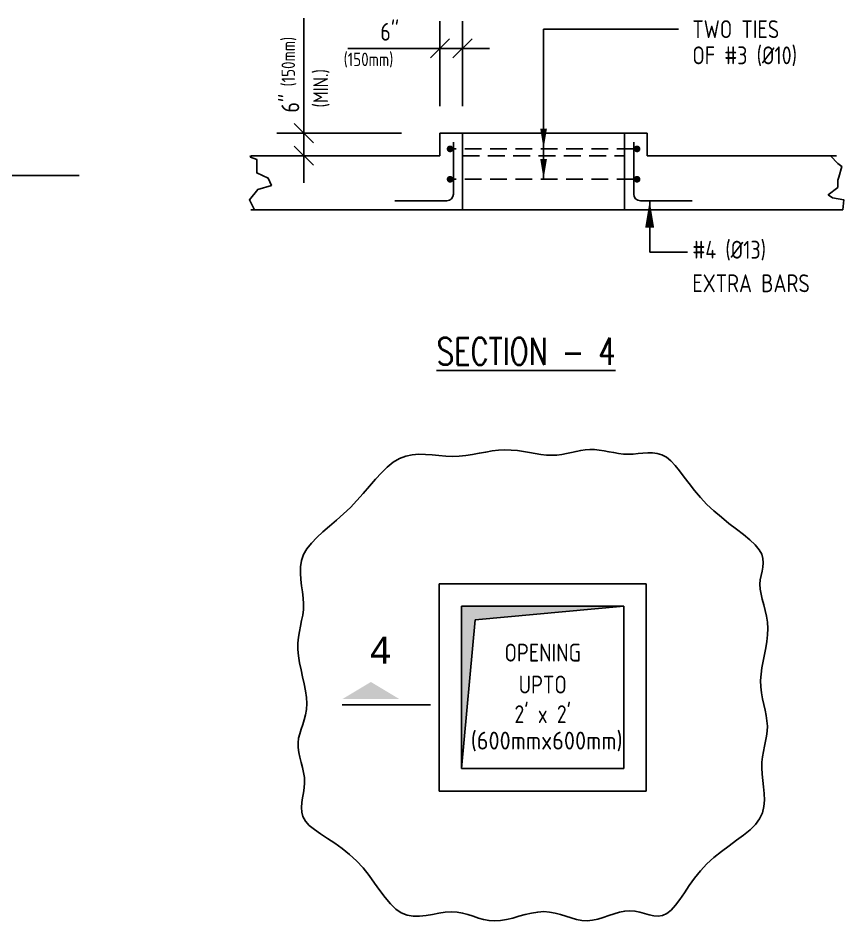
# Model space of a CAD drawing. Header units: inches. Extents: x 62745 to 64469, y 7520 to 8963.
# Drawn here: x 63606.8 to 63790.1, y 8424.1 to 8624.5 of the extents above; entities that cross this region are included whole.
import ezdxf
from ezdxf.enums import TextEntityAlignment as Align

# ---------------------------------------------------------------- set-up
doc = ezdxf.new("R2010")
doc.units = ezdxf.units.IN
doc.header["$MEASUREMENT"] = 0
doc.linetypes.add('HIDDEN', pattern=[0.375, 0.25, -0.125])
for name, color, linetype in [('BARS', 4, 'Continuous'), ('DIML', 1, 'Continuous'), ('ELEVATION', 2, 'Continuous'), ('miscllenious', 1, 'Continuous'), ('Plan', 2, 'Continuous'), ('SECMARK', 2, 'Continuous'), ('SECTION', 3, 'Continuous'), ('T3', 3, 'Continuous'), ('TETIL TEX', 4, 'Continuous'), ('TEXT3', 4, 'Continuous')]:
    doc.layers.add(name, color=color, linetype=linetype)
doc.styles.add('ARCHQUIK', font='ARCHQUIK.shx', dxfattribs={"height": 30})
doc.styles.add('DIM 3_16 (A)', font='simplex.shx', dxfattribs={"width": 0.8})
doc.styles.add('ROMANS', font='simplex.shx', dxfattribs={"width": 0.75})
doc.styles.get("Standard").update_dxf_attribs({"font": 'arial.ttf'})
doc.dimstyles.new('DIM 3_16 (A)', dxfattribs={"dimtxt": 6, "dimasz": 5, "dimexe": 5, "dimexo": 5, "dimgap": 3, "dimtad": 1, "dimdec": 0, "dimzin": 3, "dimdsep": 46, "dimlunit": 4, "dimtxsty": 'DIM 3_16 (A)', "dimblk": 'ARCHTICK', "dimcen": 5, "dimdle": 6, "dimclrd": 2, "dimclre": 2, "dimclrt": 3, "dimadec": 0, "dimazin": 2, "dimtfac": 1, "dimtdec": 0, "dimtofl": 0, "dimtmove": 0, "dimatfit": 3, "dimfxl": 0, "dimtolj": 1, "dimtzin": 0, "dimlwd": -1, "dimlwe": -1, "dimarcsym": 0})

# ---------------------------------------------------------------- blocks, each defined once
blk = doc.blocks.new('SEC')
at = {"layer": 'SECMARK'}
blk.add_line((-0.159, 0.09), (6.395, 0.09), dxfattribs=at)
blk.add_solid([(-0.159, 0.516), (1.967, 1.792), (4.093, 0.516)], dxfattribs=at)
at = {"layer": 'TEXT3'}
blk.add_attdef('XX', text='', height=1.35, dxfattribs=at).set_placement((1.945, 2.267), align=Align.CENTER)
at = {"layer": 'TEXT3', "color": 2}
blk.add_attdef('NAME', text='', height=1.125, dxfattribs=at).set_placement((2.248, -1.36), align=Align.CENTER)
blk = doc.blocks.new('_ARCHTICK')
at = {"color": 0, "linetype": 'ByBlock', "const_width": 0.15}
blk.add_lwpolyline([(-0.5, -0.5), (0.5, 0.5)], dxfattribs=at)

msp = doc.modelspace()

# ---------------------------------------------------------------- linework, layer by layer
at = {"layer": 'BARS'}
for p, q in [((63703.43942869, 8585.43875607), (63703.43942869, 8596.93875607)), ((63743.43942869, 8585.43875607), (63743.43942869, 8596.93875607)), ((63690.43942869, 8583.93875607), (63701.93942869, 8583.93875607)), ((63756.43942869, 8583.93875607), (63744.93942869, 8583.93875607))]:
    msp.add_line(p, q, dxfattribs=at)
for centre, start, end in [((63701.93942869, 8585.43875607), 270, 0), ((63744.93942869, 8585.43875607), 180, 270)]:
    msp.add_arc(centre, 1.5, start, end, dxfattribs=at)
at = {"layer": 'DIML'}
for p, q in [((63723.43942869, 8622.04485889), (63753.39802145, 8622.04485889)), ((63723.43942869, 8588.71043618), (63723.43942869, 8622.04485889)), ((63746.99132745, 8583.93875607), (63746.99132745, 8572.4997722)), ((63746.99132745, 8572.4997722), (63755.3703409, 8572.4997722)), ((63708.24519394, 8490.92833131), (63741.24519394, 8493.92833131)), ((63705.24519394, 8457.92833131), (63708.24519394, 8490.92833131))]:
    msp.add_line(p, q, dxfattribs=at)
at = {"layer": 'DIML', "color": 5}
for p, q in [((63698.31810834, 8615.65008654), (63702.56074903, 8619.89272723)), ((63703.31810834, 8615.65008654), (63707.56074903, 8619.89272723)), ((63672.33438845, 8596.81743573), (63668.09174776, 8601.06007641)), ((63672.33438845, 8591.81743573), (63668.09174776, 8596.06007641))]:
    msp.add_line(p, q, dxfattribs=at)
at = {"layer": 'DIML'}
for points in [[(63723.43942869, 8595.4530872, 0, 1.5, 0), (63723.43942869, 8599.9530872, 1.5, 1.5, 0)], [(63723.43942869, 8588.71043618, 0, 1.5, 0), (63723.43942869, 8593.21043618, 1.5, 1.5, 0)], [(63746.99132745, 8583.93875607, 0, 2, 0), (63746.99132745, 8577.93875607, 2, 2, 0)]]:
    msp.add_lwpolyline(points, format="xyseb", dxfattribs=at)
at = {"layer": 'ELEVATION'}
for p, q in [((63705.43942869, 8598.93875607), (63741.43942869, 8598.93875607)), ((63705.43942869, 8581.93875607), (63741.43942869, 8581.93875607))]:
    msp.add_line(p, q, dxfattribs=at)
at = {"layer": 'ELEVATION', "linetype": 'HIDDEN', "ltscale": 15}
msp.add_line((63705.43942869, 8593.93875607), (63741.43942869, 8593.93875607), dxfattribs=at)
at = {"layer": 'miscllenious'}
for p, q in [((63670.21306811, 8587.93875607), (63670.21306811, 8624.49167261)), ((63700.43942869, 8604.93875607), (63700.43942869, 8623.77140689)), ((63705.43942869, 8604.93875607), (63705.43942869, 8623.77140689)), ((63711.43942869, 8617.77140689), (63679.97018108, 8617.77140689)), ((63691.88505795, 8598.93875607), (63664.21306811, 8598.93875607))]:
    msp.add_line(p, q, dxfattribs=at)
for points in [[(63658.26980553, 8593.93875607), (63658.38436408, 8593.59534979), (63659.77297419, 8593.13284326), (63659.77297419, 8590.12652645), (63662.31876646, 8588.9702439), (63663.01307858, 8587.35145481), (63660.00441627, 8586.42643364), (63658.15292199, 8584.11388474), (63659.24133155, 8581.93875607)], [(63787.15313427, 8593.93875607), (63788.73179666, 8592.20357459), (63789.65755087, 8591.50981478), (63788.96323874, 8589.19725778), (63788.73179666, 8588.50348987), (63788.73179666, 8586.88470079), (63786.64887443, 8585.2659198), (63787.5746145, 8584.57215189), (63790.1204209, 8584.10963725), (63789.90315706, 8581.93875607)]]:
    msp.add_lwpolyline(points, dxfattribs=at)
msp.add_lwpolyline([(63742.24230977, 8527.6714559), (63741.15763398, 8527.72287324), (63740.07677946, 8527.85361427), (63739.00073592, 8528.03623395), (63737.93049308, 8528.24328726), (63736.86704066, 8528.44732916), (63735.81136839, 8528.62091462), (63734.76446598, 8528.73659862), (63733.72732314, 8528.76693611), (63732.69964494, 8528.69386779), (63731.67599772, 8528.53687719), (63730.64966318, 8528.32483359), (63729.613923, 8528.08660623), (63728.56205887, 8527.85106439), (63727.48735248, 8527.64707733), (63726.38308551, 8527.5035143), (63725.24253965, 8527.44924456), (63724.06067617, 8527.5032905), (63722.83917463, 8527.64528698), (63721.5813942, 8527.84502196), (63720.29069402, 8528.07228343), (63718.97043325, 8528.29685936), (63717.62397104, 8528.48853773), (63716.25466653, 8528.61710652), (63714.86587889, 8528.65235369), (63713.46053022, 8528.57434812), (63712.03979453, 8528.40428224), (63710.60440877, 8528.17362936), (63709.1551099, 8527.91386281), (63707.69263486, 8527.6564559), (63706.21772063, 8527.43288195), (63704.73110416, 8527.27461428), (63703.2335224, 8527.21312622), (63701.72667665, 8527.26573455), (63700.21612553, 8527.39312995), (63698.708392, 8527.54184654), (63697.20999901, 8527.65841849), (63695.72746951, 8527.68937993), (63694.26732648, 8527.58126499), (63692.83609285, 8527.28060783), (63691.4402916, 8526.73394258), (63690.08296407, 8525.90496063), (63688.75322525, 8524.82598233), (63687.43670851, 8523.54648525), (63686.11904724, 8522.11594699), (63684.78587481, 8520.58384514), (63683.42282461, 8518.99965728), (63682.01553001, 8517.412861), (63680.54962439, 8515.87293389), (63679.02085359, 8514.41807964), (63677.46541329, 8513.04140638), (63675.92961162, 8511.72474835), (63674.45975671, 8510.44993979), (63673.1021567, 8509.19881492), (63671.90311972, 8507.953208), (63670.9089539, 8506.69495325), (63670.16596738, 8505.40588491), (63669.70356575, 8504.07301088), (63669.48354449, 8502.70403371), (63669.45079652, 8501.3118296), (63669.55021479, 8499.90927475), (63669.72669222, 8498.50924537), (63669.92512175, 8497.12461767), (63670.09039631, 8495.76826784), (63670.16740884, 8494.4530721), (63670.11647082, 8493.18684464), (63669.95956795, 8491.95715163), (63669.73410447, 8490.74649724), (63669.47748465, 8489.53738563), (63669.22711272, 8488.31232096), (63669.02039294, 8487.05380739), (63668.89472955, 8485.74434909), (63668.88752681, 8484.36645022), (63669.02312463, 8482.9095592), (63669.27360563, 8481.39090138), (63669.5979881, 8479.8346464), (63669.95529033, 8478.26496388), (63670.3045306, 8476.70602344), (63670.60472719, 8475.18199469), (63670.81489841, 8473.71704725), (63670.89406253, 8472.33535076), (63670.81501038, 8471.05413724), (63670.60562296, 8469.86288844), (63670.30755382, 8468.7441485), (63669.96245648, 8467.68046159), (63669.61198449, 8466.65437186), (63669.2977914, 8465.64842345), (63669.06153073, 8464.64516054), (63668.94485603, 8463.62712726), (63668.97590863, 8462.58061765), (63669.128781, 8461.50692521), (63669.36405343, 8460.41109331), (63669.64230617, 8459.2981653), (63669.9241195, 8458.17318457), (63670.17007369, 8457.04119449), (63670.34074901, 8455.90723841), (63670.39672574, 8454.77635971), (63670.31534634, 8453.65326073), (63670.14100215, 8452.54127963), (63669.93484669, 8451.44341355), (63669.75803351, 8450.36265962), (63669.67171614, 8449.30201499), (63669.73704811, 8448.26447678), (63670.01518296, 8447.25304213), (63670.56727422, 8446.27070818), (63671.43443768, 8445.31585796), (63672.57763817, 8444.36841813), (63673.93780276, 8443.40370126), (63675.45585852, 8442.39701989), (63677.07273253, 8441.3236866), (63678.72935187, 8440.15901393), (63680.36664362, 8438.87831445), (63681.92553486, 8437.45690073), (63683.36132004, 8435.88532343), (63684.6867632, 8434.21508576), (63685.92899576, 8432.51292903), (63687.11514914, 8430.84559456), (63688.27235475, 8429.27982365), (63689.42774402, 8427.88235763), (63690.60844836, 8426.7199378), (63691.8415992, 8425.85930549), (63693.14670339, 8425.34433814), (63694.51276955, 8425.12745772), (63695.92118175, 8425.1382223), (63697.35332405, 8425.30618998), (63698.79058052, 8425.56091887), (63700.21433521, 8425.83196703), (63701.60597219, 8426.04889258), (63702.94687552, 8426.14125359), (63704.2242084, 8426.05843939), (63705.44825054, 8425.82916416), (63706.63506078, 8425.50197333), (63707.80069798, 8425.12541232), (63708.96122098, 8424.74802655), (63710.13268863, 8424.41836143), (63711.33115978, 8424.18496238), (63712.57269326, 8424.09637483), (63713.86843202, 8424.18499675), (63715.20985535, 8424.41863635), (63716.58352661, 8424.74895441), (63717.97600918, 8425.12761169), (63719.37386644, 8425.50626898), (63720.76366176, 8425.83658703), (63722.13195851, 8426.07022664), (63723.46532007, 8426.15884855), (63724.75389292, 8426.07033853), (63726.00215591, 8425.83748221), (63727.21817102, 8425.50929018), (63728.41000021, 8425.13477306), (63729.58570545, 8424.76294145), (63730.75334871, 8424.44280596), (63731.92099195, 8424.2233772), (63733.09669713, 8424.15366576), (63734.28623382, 8424.26608724), (63735.48620189, 8424.5266771), (63736.6909088, 8424.8848758), (63737.89466203, 8425.29012376), (63739.09176904, 8425.69186146), (63740.27653729, 8426.03952932), (63741.44327425, 8426.2825678), (63742.58628739, 8426.37041734), (63743.70110384, 8426.2726853), (63744.78812941, 8426.03964668), (63745.84898961, 8425.74174338), (63746.88530991, 8425.44941733), (63747.8987158, 8425.23311041), (63748.89083277, 8425.16326455), (63749.86328631, 8425.31032165), (63750.8177019, 8425.74472362), (63751.75900371, 8426.51494367), (63752.7053106, 8427.58158021), (63753.6780401, 8428.88326295), (63754.69860976, 8430.35862159), (63755.78843712, 8431.94628586), (63756.9689397, 8433.58488546), (63758.26153506, 8435.21305009), (63759.68764073, 8436.76940948), (63761.25486781, 8438.20727198), (63762.91560172, 8439.53866051), (63764.60842142, 8440.79027667), (63766.27190589, 8441.98882204), (63767.84463409, 8443.16099818), (63769.26518501, 8444.3335067), (63770.47213762, 8445.53304916), (63771.40407089, 8446.78632716), (63772.01964256, 8448.11240696), (63772.35782544, 8449.49981364), (63772.4776711, 8450.92943697), (63772.43823113, 8452.38216672), (63772.2985571, 8453.83889265), (63772.11770058, 8455.28050455), (63771.95471316, 8456.68789217), (63771.86864641, 8458.0419453), (63771.90307792, 8459.32880747), (63772.03968936, 8460.5556374), (63772.24468841, 8461.73484758), (63772.48428276, 8462.87885049), (63772.72468008, 8464.00005863), (63772.93208806, 8465.11088447), (63773.07271439, 8466.22374052), (63773.11276674, 8467.35103925), (63773.02990739, 8468.5033482), (63772.84761699, 8469.68385508), (63772.6008308, 8470.89390262), (63772.32448404, 8472.13483357), (63772.05351197, 8473.40799067), (63771.82284982, 8474.71471667), (63771.66743286, 8476.0563543), (63771.62219631, 8477.43424632), (63771.70998245, 8478.84794513), (63771.90526168, 8480.28984178), (63772.17041142, 8481.75053699), (63772.46780908, 8483.22063149), (63772.7598321, 8484.69072598), (63773.00885788, 8486.1514212), (63773.17726386, 8487.59331785), (63773.22742746, 8489.00701666), (63773.13463632, 8490.38435586), (63772.92581902, 8491.7221238), (63772.64081439, 8493.01834635), (63772.31946123, 8494.27104935), (63772.00159836, 8495.47825869), (63771.72706458, 8496.63800022), (63771.53569871, 8497.7482998), (63771.46733957, 8498.8071833), (63771.54456041, 8499.81522353), (63771.7208724, 8500.78318109), (63771.93252111, 8501.72436351), (63772.11575216, 8502.65207835), (63772.20681114, 8503.57963315), (63772.14194366, 8504.52033544), (63771.8573953, 8505.48749278), (63771.28941168, 8506.49441271), (63770.39532491, 8507.55241506), (63769.21681316, 8508.66486885), (63767.81664112, 8509.83315539), (63766.25757349, 8511.05865599), (63764.60237494, 8512.34275195), (63762.91381017, 8513.68682459), (63761.25464387, 8515.09225522), (63759.68764073, 8516.56042513), (63758.26131112, 8518.08547003), (63756.96714815, 8519.63254311), (63755.78239064, 8521.15955195), (63754.68427736, 8522.62440413), (63753.65004713, 8523.98500722), (63752.65693875, 8525.19926882), (63751.682191, 8526.22509649), (63750.7030427, 8527.02039781), (63749.70115103, 8527.55799968), (63748.67584676, 8527.87040622), (63747.63087907, 8528.00504086), (63746.5699971, 8528.00932705), (63745.49695002, 8527.93068821), (63744.415487, 8527.81654778), (63743.32935719, 8527.7143292)], close=True, dxfattribs=at)
at = {"layer": 'Plan'}
for p, q in [((63700.24519394, 8452.92833131), (63700.24519394, 8498.92833131)), ((63700.24519394, 8498.92833131), (63746.24519394, 8498.92833131)), ((63746.24519394, 8452.92833131), (63746.24519394, 8498.92833131)), ((63705.24519394, 8457.92833131), (63705.24519394, 8493.92833131)), ((63705.24519394, 8493.92833131), (63741.24519394, 8493.92833131)), ((63741.24519394, 8457.92833131), (63741.24519394, 8493.92833131)), ((63705.24519394, 8457.92833131), (63741.24519394, 8457.92833131)), ((63700.24519394, 8452.92833131), (63746.24519394, 8452.92833131))]:
    msp.add_line(p, q, dxfattribs=at)
at = {"layer": 'Plan', "color": 2}
for points in [[(63705.24519394, 8457.92833131), (63708.24519394, 8490.92833131), (63705.24519394, 8493.92833131)], [(63705.24519394, 8493.92833131), (63708.24519394, 8490.92833131), (63741.24519394, 8493.92833131)]]:
    msp.add_solid(points, dxfattribs=at)
at = {"layer": 'SECTION', "color": 2}
for p, q in [((63700.43942869, 8593.93875607), (63700.43942869, 8598.93875607)), ((63700.43942869, 8598.93875607), (63705.43942869, 8598.93875607)), ((63705.43942869, 8581.93875607), (63705.43942869, 8598.93875607)), ((63741.43942869, 8581.93875607), (63741.43942869, 8598.93875607)), ((63746.43942869, 8598.93875607), (63741.43942869, 8598.93875607)), ((63746.43942869, 8593.93875607), (63746.43942869, 8598.93875607)), ((63658.43942869, 8593.93875607), (63700.43942869, 8593.93875607)), ((63788.43942869, 8593.93875607), (63746.43942869, 8593.93875607)), ((63658.43942869, 8581.93875607), (63705.43942869, 8581.93875607)), ((63789.90315706, 8581.93875607), (63741.43942869, 8581.93875607))]:
    msp.add_line(p, q, dxfattribs=at)
at = {"layer": 'SECTION', "color": 2, "linetype": 'HIDDEN', "ltscale": 15}
for p, q in [((63743.43942869, 8595.4530872), (63703.43942869, 8595.4530872)), ((63743.43942869, 8588.71043618), (63703.43942869, 8588.71043618))]:
    msp.add_line(p, q, dxfattribs=at)
at = {"layer": 'SECTION', "color": 2, "const_width": 0.75}
for points in [[(63702.31442869, 8595.4530872, 1), (63703.06442869, 8595.4530872, 1)], [(63743.81442869, 8595.4530872, 1), (63744.56442869, 8595.4530872, 1)], [(63702.31442869, 8588.71043618, 1), (63703.06442869, 8588.71043618, 1)], [(63743.81442869, 8588.71043618, 1), (63744.56442869, 8588.71043618, 1)]]:
    msp.add_lwpolyline(points, format="xyb", close=True, dxfattribs=at)

# ---------------------------------------------------------------- block references
ref = msp.add_blockref('SEC', (63679.21743642, 8471.77853782), dxfattribs=dict(xscale=2.993047199998728, yscale=2.993047199998728, zscale=2.993047199998728))
ref.add_attrib('XX', '4', dxfattribs={"layer": 'TEXT3', "height": 6}).set_placement((63687.24505415, 8481.20627483), align=Align.CENTER)

# ---------------------------------------------------------------- texts
at = {"layer": 'T3', "style": 'ARCHQUIK', "width": 0.95}
for s, p in [('TWO TIES', (63756.46176499, 8620.04715598)), ('OF #3 (%%C10)', (63756.46176499, 8614.23154429)), ('#4 (%%C13)', (63756.46176499, 8571.09302541)), ('EXTRA BARS', (63756.46176499, 8563.64785692))]:
    msp.add_text(s, height=3.96, dxfattribs=at).set_placement(p)
at = {"layer": 'TETIL TEX', "style": 'ROMANS', "width": 0.75}
msp.add_text('%%USECTION - 4', height=6, dxfattribs=at).set_placement((63719.55060282, 8550.49882389), align=Align.MIDDLE)
at = {"layer": 'TEXT3', "color": 2, "style": 'ARCHQUIK', "width": 0.95}
for s, height, p in [('6"', 3.96, (63687.20417015, 8619.4705148)), ('(150mm)', 3, (63679.05622415, 8613.8174852))]:
    msp.add_text(s, height=height, dxfattribs=at).set_placement(p)
for s, height, p in [('(150mm)', 3, (63668.26550535, 8609.30274458)), ('(MIN.)', 3.3, (63675.60878069, 8604.62959778)), ('6"', 3.96, (63669.20372112, 8603.51413968))]:
    msp.add_text(s, height=height, rotation=90, dxfattribs=at).set_placement(p)
at = {"layer": 'TEXT3', "style": 'ARCHQUIK', "width": 0.95}
for s, p in [('OPENING', (63723.24519394, 8483.64810734)), ('UPTO', (63723.24519394, 8476.56265542)), ("2' x 2'", (63723.24519394, 8470.38634865))]:
    msp.add_text(s, height=3.96, dxfattribs=at).set_placement(p, align=Align.MIDDLE)
at = {"layer": 'TEXT3', "style": 'ARCHQUIK', "width": 0.62799}
msp.add_text('(600mmx600mm) ', height=3.96, dxfattribs=at).set_placement((63707.27160994, 8462.14163345), (63743.27160994, 8462.14163345), align=Align.FIT)

# ---------------------------------------------------------------- leaders
at = {"layer": 'DIML'}
msp.add_leader([(63553.21724175, 8589.55869615), (63620.31639077, 8589.55869615)], dimstyle='DIM 3_16 (A)', override={"dimclrd": 1}, dxfattribs=at)

doc.saveas('drawing.dxf')
